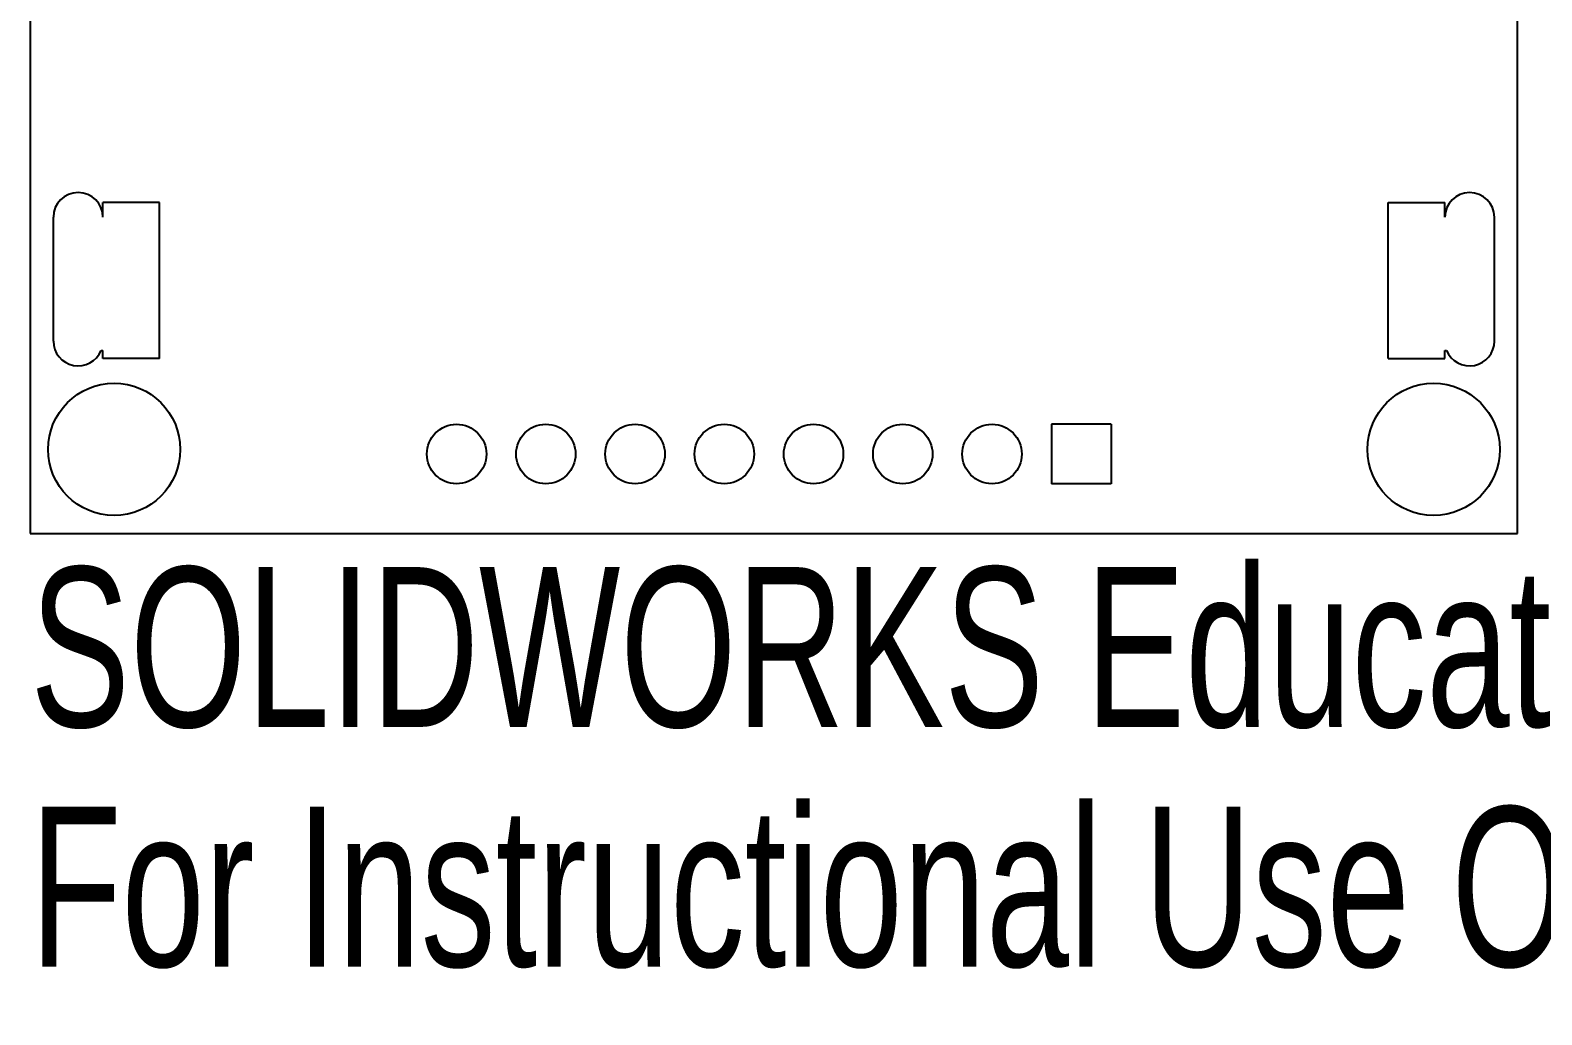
# Model space of a CAD drawing. Header units: millimetres. Extents: x 0 to 73.3, y -14.6 to 45.
# Drawn here: x 0 to 45.73, y -14.56 to 15.22 of the extents above; entities that cross this region are included whole.
import ezdxf

# ---------------------------------------------------------------- set-up
doc = ezdxf.new("R2010")
doc.units = ezdxf.units.MM
doc.styles.add('SLDTEXTSTYLE0', font='TXT', dxfattribs={"width": 0.7})

msp = doc.modelspace()

# ---------------------------------------------------------------- linework, layer by layer
at = {"color": 7, "linetype": 'Continuous', "lineweight": 25}
for p, q in [((0, 45), (0, 0)), ((45, 0), (45, 45)), ((3.91, 10.013), (2.2, 10.013)), ((2.2, 9.561), (2.2, 10.013)), ((3.91, 5.294), (3.91, 10.013)), ((41.09, 10.013), (42.8, 10.013)), ((41.09, 5.294), (41.09, 10.013)), ((42.8, 9.561), (42.8, 10.013)), ((0.7, 5.817), (0.7, 9.561)), ((44.3, 5.817), (44.3, 9.561)), ((2.145, 5.536), (2.2, 5.536)), ((2.2, 5.294), (2.2, 5.536)), ((42.8, 5.294), (42.8, 5.536)), ((42.8, 5.536), (42.855, 5.536)), ((3.91, 5.294), (2.2, 5.294)), ((41.09, 5.294), (42.8, 5.294)), ((32.7, 3.3), (30.9, 3.3)), ((30.9, 3.3), (30.9, 1.5)), ((32.7, 3.3), (32.7, 1.5)), ((32.7, 1.5), (30.9, 1.5)), ((0, 0), (45, 0))]:
    msp.add_line(p, q, dxfattribs=at)
for centre, radius in [((2.54, 2.54), 2), ((42.46, 2.54), 2), ((12.9, 2.4), 0.9), ((15.6, 2.4), 0.9), ((18.3, 2.4), 0.9), ((21, 2.4), 0.9), ((23.7, 2.4), 0.9), ((26.4, 2.4), 0.9), ((29.1, 2.4), 0.9)]:
    msp.add_circle(centre, radius, dxfattribs=at)
for centre, start, end in [((1.45, 9.561), 0, 180), ((43.55, 9.561), 0, 180), ((1.45, 5.817), 180, 337.9788), ((43.55, 5.817), 202.0212, 0)]:
    msp.add_arc(centre, 0.75, start, end, dxfattribs=at)

# ---------------------------------------------------------------- texts
at = {"color": 7, "linetype": 'Continuous', "char_height": 4.83362, "attachment_point": 1, "style": 'SLDTEXTSTYLE0'}
for s, insert in [('SOLIDWORKS Educational Product.', (0, -1.02)), ('For Instructional Use Only.', (0, -8.27))]:
    msp.add_mtext(s, dxfattribs=dict(at, insert=insert))

doc.saveas('drawing.dxf')
